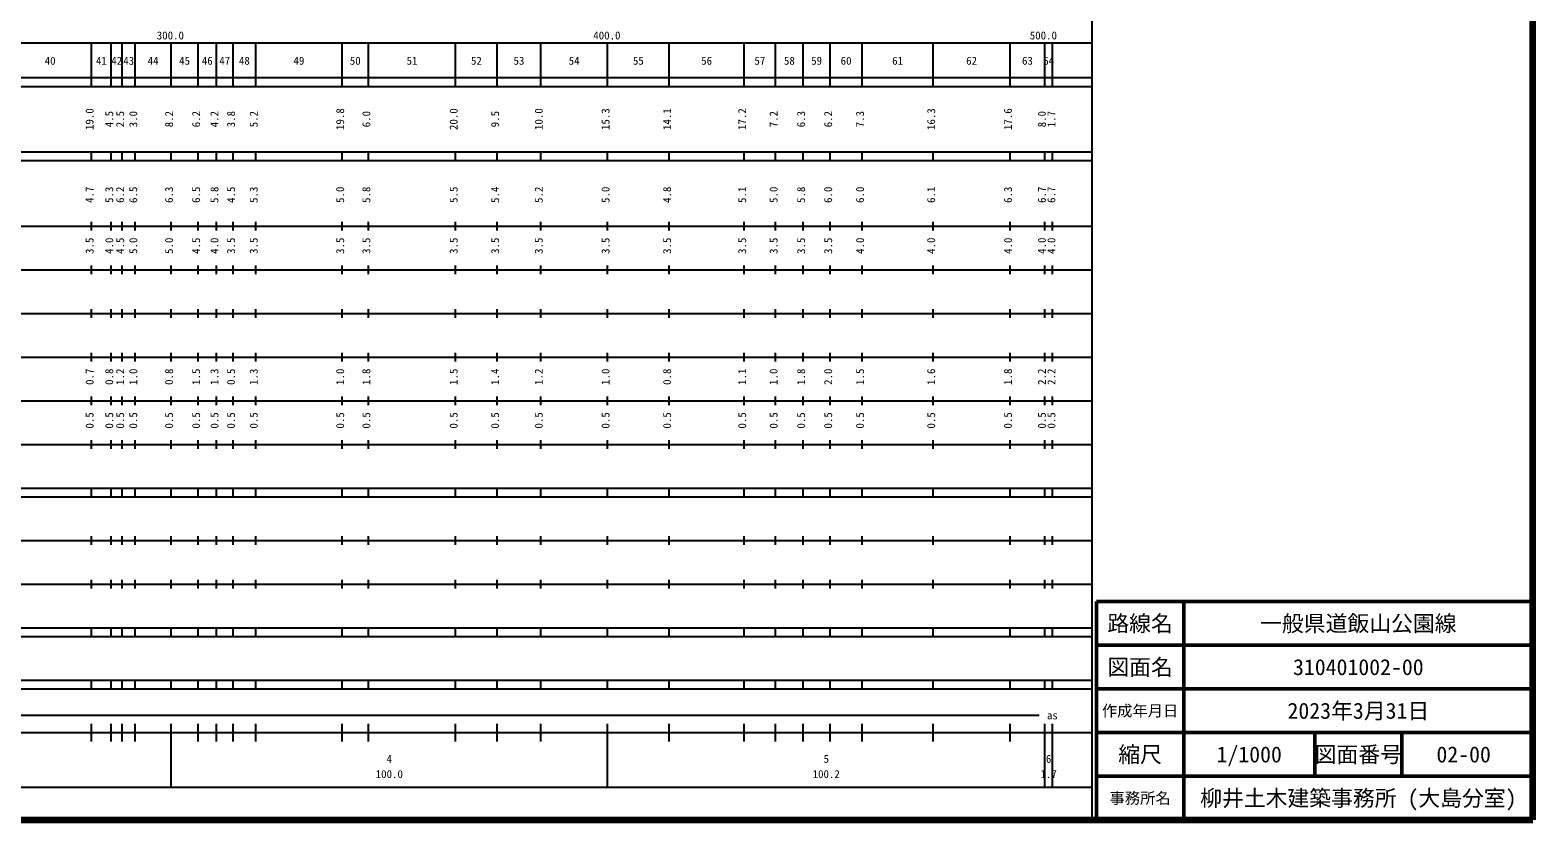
# Model space of a CAD drawing. Units: millimetres on the paper, enlarged 1000 times. Extents: x 40000 to 680000, y 20000 to 380000.
# Drawn here: x 335699 to 680000, y 20000 to 200897 of the extents above; entities that cross this region are included whole.
import ezdxf
from ezdxf.enums import TextEntityAlignment as Align

# ---------------------------------------------------------------- set-up
doc = ezdxf.new("R2010")
doc.units = ezdxf.units.MM
doc.header["$LTSCALE"] = 1000
for name, color, linetype, lineweight in [('M-TTL', 2, 'Continuous', 140), ('M-TTL-BAND', 7, 'Continuous', 25), ('M-TTL-FRAM', 2, 'Continuous', 50), ('M-TTL-LINE', 7, 'Continuous', 50)]:
    doc.layers.add(name, color=color, linetype=linetype, lineweight=lineweight)
doc.layers.add('M-TTL-TXT', color=7, linetype='Continuous')
doc.styles.add('ＭＳ ゴシック', font='')
doc.styles.get('ＭＳ ゴシック').set_extended_font_data('MS Gothic')

msp = doc.modelspace()

# ---------------------------------------------------------------- linework, layer by layer
at = {"layer": 'M-TTL'}
for p, q in [((680000, 20000), (680000, 380000)), ((40000, 20000), (680000, 20000))]:
    msp.add_line(p, q, dxfattribs=at)
at = {"layer": 'M-TTL-BAND'}
for p, q in [((579000, 20000), (579000, 370000)), ((68000, 198000), (579000, 198000)), ((349800, 188000), (349800, 198000)), ((354300, 188000), (354300, 198000)), ((356800, 188000), (356800, 198000)), ((359800, 188000), (359800, 198000)), ((368000, 188000), (368000, 198000)), ((374200, 188000), (374200, 198000)), ((378400, 188000), (378400, 198000)), ((382200, 188000), (382200, 198000)), ((387400, 188000), (387400, 198000)), ((407200, 188000), (407200, 198000)), ((413200, 188000), (413200, 198000)), ((433200, 188000), (433200, 198000)), ((442700, 188000), (442700, 198000)), ((452700, 188000), (452700, 198000)), ((468000, 188000), (468000, 198000)), ((482100, 188000), (482100, 198000)), ((499300, 188000), (499300, 198000)), ((506500, 188000), (506500, 198000)), ((512800, 188000), (512800, 198000)), ((519000, 188000), (519000, 198000)), ((526300, 188000), (526300, 198000)), ((542600, 188000), (542600, 198000)), ((560200, 188000), (560200, 198000)), ((568200, 188000), (568200, 198000)), ((569900, 188000), (569900, 198000)), ((40000, 190000), (579000, 190000)), ((40000, 188000), (579000, 188000)), ((40000, 173000), (579000, 173000)), ((349800, 171000), (349800, 173000)), ((354300, 171000), (354300, 173000)), ((356800, 171000), (356800, 173000)), ((359800, 171000), (359800, 173000)), ((368000, 171000), (368000, 173000)), ((374200, 171000), (374200, 173000)), ((378400, 171000), (378400, 173000)), ((382200, 171000), (382200, 173000)), ((387400, 171000), (387400, 173000)), ((407200, 171000), (407200, 173000)), ((413200, 171000), (413200, 173000)), ((433200, 171000), (433200, 173000)), ((442700, 171000), (442700, 173000)), ((452700, 171000), (452700, 173000)), ((468000, 171000), (468000, 173000)), ((482100, 171000), (482100, 173000)), ((499300, 171000), (499300, 173000)), ((506500, 171000), (506500, 173000)), ((512800, 171000), (512800, 173000)), ((519000, 171000), (519000, 173000)), ((526300, 171000), (526300, 173000)), ((542600, 171000), (542600, 173000)), ((560200, 171000), (560200, 173000)), ((568200, 171000), (568200, 173000)), ((569900, 171000), (569900, 173000)), ((40000, 171000), (579000, 171000)), ((40000, 156000), (579000, 156000)), ((349800, 155000), (349800, 157000)), ((354300, 155000), (354300, 157000)), ((356800, 155000), (356800, 157000)), ((359800, 155000), (359800, 157000)), ((368000, 155000), (368000, 157000)), ((374200, 155000), (374200, 157000)), ((378400, 155000), (378400, 157000)), ((382200, 155000), (382200, 157000)), ((387400, 155000), (387400, 157000)), ((407200, 155000), (407200, 157000)), ((413200, 155000), (413200, 157000)), ((433200, 155000), (433200, 157000)), ((442700, 155000), (442700, 157000)), ((452700, 155000), (452700, 157000)), ((468000, 155000), (468000, 157000)), ((482100, 155000), (482100, 157000)), ((499300, 155000), (499300, 157000)), ((506500, 155000), (506500, 157000)), ((512800, 155000), (512800, 157000)), ((519000, 155000), (519000, 157000)), ((526300, 155000), (526300, 157000)), ((542600, 155000), (542600, 157000)), ((560200, 155000), (560200, 157000)), ((568200, 155000), (568200, 157000)), ((569900, 155000), (569900, 157000)), ((46000, 146000), (579000, 146000)), ((349800, 145000), (349800, 147000)), ((354300, 145000), (354300, 147000)), ((356800, 145000), (356800, 147000)), ((359800, 145000), (359800, 147000)), ((368000, 145000), (368000, 147000)), ((374200, 145000), (374200, 147000)), ((378400, 145000), (378400, 147000)), ((382200, 145000), (382200, 147000)), ((387400, 145000), (387400, 147000)), ((407200, 145000), (407200, 147000)), ((413200, 145000), (413200, 147000)), ((433200, 145000), (433200, 147000)), ((442700, 145000), (442700, 147000)), ((452700, 145000), (452700, 147000)), ((468000, 145000), (468000, 147000)), ((482100, 145000), (482100, 147000)), ((499300, 145000), (499300, 147000)), ((506500, 145000), (506500, 147000)), ((512800, 145000), (512800, 147000)), ((519000, 145000), (519000, 147000)), ((526300, 145000), (526300, 147000)), ((542600, 145000), (542600, 147000)), ((560200, 145000), (560200, 147000)), ((568200, 145000), (568200, 147000)), ((569900, 145000), (569900, 147000)), ((52000, 136000), (579000, 136000)), ((349800, 135000), (349800, 137000)), ((354300, 135000), (354300, 137000)), ((356800, 135000), (356800, 137000)), ((359800, 135000), (359800, 137000)), ((368000, 135000), (368000, 137000)), ((374200, 135000), (374200, 137000)), ((378400, 135000), (378400, 137000)), ((382200, 135000), (382200, 137000)), ((387400, 135000), (387400, 137000)), ((407200, 135000), (407200, 137000)), ((413200, 135000), (413200, 137000)), ((433200, 135000), (433200, 137000)), ((442700, 135000), (442700, 137000)), ((452700, 135000), (452700, 137000)), ((468000, 135000), (468000, 137000)), ((482100, 135000), (482100, 137000)), ((499300, 135000), (499300, 137000)), ((506500, 135000), (506500, 137000)), ((512800, 135000), (512800, 137000)), ((519000, 135000), (519000, 137000)), ((526300, 135000), (526300, 137000)), ((542600, 135000), (542600, 137000)), ((560200, 135000), (560200, 137000)), ((568200, 135000), (568200, 137000)), ((569900, 135000), (569900, 137000)), ((46000, 126000), (579000, 126000)), ((349800, 125000), (349800, 127000)), ((354300, 125000), (354300, 127000)), ((356800, 125000), (356800, 127000)), ((359800, 125000), (359800, 127000)), ((368000, 125000), (368000, 127000)), ((374200, 125000), (374200, 127000)), ((378400, 125000), (378400, 127000)), ((382200, 125000), (382200, 127000)), ((387400, 125000), (387400, 127000)), ((407200, 125000), (407200, 127000)), ((413200, 125000), (413200, 127000)), ((433200, 125000), (433200, 127000)), ((442700, 125000), (442700, 127000)), ((452700, 125000), (452700, 127000)), ((468000, 125000), (468000, 127000)), ((482100, 125000), (482100, 127000)), ((499300, 125000), (499300, 127000)), ((506500, 125000), (506500, 127000)), ((512800, 125000), (512800, 127000)), ((519000, 125000), (519000, 127000)), ((526300, 125000), (526300, 127000)), ((542600, 125000), (542600, 127000)), ((560200, 125000), (560200, 127000)), ((568200, 125000), (568200, 127000)), ((569900, 125000), (569900, 127000)), ((52000, 116000), (579000, 116000)), ((349800, 115000), (349800, 117000)), ((354300, 115000), (354300, 117000)), ((356800, 115000), (356800, 117000)), ((359800, 115000), (359800, 117000)), ((368000, 115000), (368000, 117000)), ((374200, 115000), (374200, 117000)), ((378400, 115000), (378400, 117000)), ((382200, 115000), (382200, 117000)), ((387400, 115000), (387400, 117000)), ((407200, 115000), (407200, 117000)), ((413200, 115000), (413200, 117000)), ((433200, 115000), (433200, 117000)), ((442700, 115000), (442700, 117000)), ((452700, 115000), (452700, 117000)), ((468000, 115000), (468000, 117000)), ((482100, 115000), (482100, 117000)), ((499300, 115000), (499300, 117000)), ((506500, 115000), (506500, 117000)), ((512800, 115000), (512800, 117000)), ((519000, 115000), (519000, 117000)), ((526300, 115000), (526300, 117000)), ((542600, 115000), (542600, 117000)), ((560200, 115000), (560200, 117000)), ((568200, 115000), (568200, 117000)), ((569900, 115000), (569900, 117000)), ((349800, 105000), (349800, 107000)), ((354300, 105000), (354300, 107000)), ((356800, 105000), (356800, 107000)), ((359800, 105000), (359800, 107000)), ((368000, 105000), (368000, 107000)), ((374200, 105000), (374200, 107000)), ((378400, 105000), (378400, 107000)), ((382200, 105000), (382200, 107000)), ((387400, 105000), (387400, 107000)), ((407200, 105000), (407200, 107000)), ((413200, 105000), (413200, 107000)), ((433200, 105000), (433200, 107000)), ((442700, 105000), (442700, 107000)), ((452700, 105000), (452700, 107000)), ((468000, 105000), (468000, 107000)), ((482100, 105000), (482100, 107000)), ((499300, 105000), (499300, 107000)), ((506500, 105000), (506500, 107000)), ((512800, 105000), (512800, 107000)), ((519000, 105000), (519000, 107000)), ((526300, 105000), (526300, 107000)), ((542600, 105000), (542600, 107000)), ((560200, 105000), (560200, 107000)), ((568200, 105000), (568200, 107000)), ((569900, 105000), (569900, 107000)), ((46000, 106000), (579000, 106000)), ((40000, 96000), (579000, 96000)), ((40000, 94000), (579000, 94000)), ((349800, 94000), (349800, 96000)), ((354300, 94000), (354300, 96000)), ((356800, 94000), (356800, 96000)), ((359800, 94000), (359800, 96000)), ((368000, 94000), (368000, 96000)), ((374200, 94000), (374200, 96000)), ((378400, 94000), (378400, 96000)), ((382200, 94000), (382200, 96000)), ((387400, 94000), (387400, 96000)), ((407200, 94000), (407200, 96000)), ((413200, 94000), (413200, 96000)), ((433200, 94000), (433200, 96000)), ((442700, 94000), (442700, 96000)), ((452700, 94000), (452700, 96000)), ((468000, 94000), (468000, 96000)), ((482100, 94000), (482100, 96000)), ((499300, 94000), (499300, 96000)), ((506500, 94000), (506500, 96000)), ((512800, 94000), (512800, 96000)), ((519000, 94000), (519000, 96000)), ((526300, 94000), (526300, 96000)), ((542600, 94000), (542600, 96000)), ((560200, 94000), (560200, 96000)), ((568200, 94000), (568200, 96000)), ((569900, 94000), (569900, 96000)), ((49000, 84000), (579000, 84000)), ((349800, 83000), (349800, 85000)), ((354300, 83000), (354300, 85000)), ((356800, 83000), (356800, 85000)), ((359800, 83000), (359800, 85000)), ((368000, 83000), (368000, 85000)), ((374200, 83000), (374200, 85000)), ((378400, 83000), (378400, 85000)), ((382200, 83000), (382200, 85000)), ((387400, 83000), (387400, 85000)), ((407200, 83000), (407200, 85000)), ((413200, 83000), (413200, 85000)), ((433200, 83000), (433200, 85000)), ((442700, 83000), (442700, 85000)), ((452700, 83000), (452700, 85000)), ((468000, 83000), (468000, 85000)), ((482100, 83000), (482100, 85000)), ((499300, 83000), (499300, 85000)), ((506500, 83000), (506500, 85000)), ((512800, 83000), (512800, 85000)), ((519000, 83000), (519000, 85000)), ((526300, 83000), (526300, 85000)), ((542600, 83000), (542600, 85000)), ((560200, 83000), (560200, 85000)), ((568200, 83000), (568200, 85000)), ((569900, 83000), (569900, 85000)), ((40000, 74000), (579000, 74000)), ((349800, 73000), (349800, 75000)), ((354300, 73000), (354300, 75000)), ((356800, 73000), (356800, 75000)), ((359800, 73000), (359800, 75000)), ((368000, 73000), (368000, 75000)), ((374200, 73000), (374200, 75000)), ((378400, 73000), (378400, 75000)), ((382200, 73000), (382200, 75000)), ((387400, 73000), (387400, 75000)), ((407200, 73000), (407200, 75000)), ((413200, 73000), (413200, 75000)), ((433200, 73000), (433200, 75000)), ((442700, 73000), (442700, 75000)), ((452700, 73000), (452700, 75000)), ((468000, 73000), (468000, 75000)), ((482100, 73000), (482100, 75000)), ((499300, 73000), (499300, 75000)), ((506500, 73000), (506500, 75000)), ((512800, 73000), (512800, 75000)), ((519000, 73000), (519000, 75000)), ((526300, 73000), (526300, 75000)), ((542600, 73000), (542600, 75000)), ((560200, 73000), (560200, 75000)), ((568200, 73000), (568200, 75000)), ((569900, 73000), (569900, 75000)), ((40000, 64000), (579000, 64000)), ((40000, 62000), (579000, 62000)), ((349800, 62000), (349800, 64000)), ((354300, 62000), (354300, 64000)), ((356800, 62000), (356800, 64000)), ((359800, 62000), (359800, 64000)), ((368000, 62000), (368000, 64000)), ((374200, 62000), (374200, 64000)), ((378400, 62000), (378400, 64000)), ((382200, 62000), (382200, 64000)), ((387400, 62000), (387400, 64000)), ((407200, 62000), (407200, 64000)), ((413200, 62000), (413200, 64000)), ((433200, 62000), (433200, 64000)), ((442700, 62000), (442700, 64000)), ((452700, 62000), (452700, 64000)), ((468000, 62000), (468000, 64000)), ((482100, 62000), (482100, 64000)), ((499300, 62000), (499300, 64000)), ((506500, 62000), (506500, 64000)), ((512800, 62000), (512800, 64000)), ((519000, 62000), (519000, 64000)), ((526300, 62000), (526300, 64000)), ((542600, 62000), (542600, 64000)), ((560200, 62000), (560200, 64000)), ((568200, 62000), (568200, 64000)), ((569900, 62000), (569900, 64000)), ((40000, 52000), (579000, 52000)), ((349800, 50000), (349800, 52000)), ((354300, 50000), (354300, 52000)), ((356800, 50000), (356800, 52000)), ((359800, 50000), (359800, 52000)), ((368000, 50000), (368000, 52000)), ((374200, 50000), (374200, 52000)), ((378400, 50000), (378400, 52000)), ((382200, 50000), (382200, 52000)), ((387400, 50000), (387400, 52000)), ((407200, 50000), (407200, 52000)), ((413200, 50000), (413200, 52000)), ((433200, 50000), (433200, 52000)), ((442700, 50000), (442700, 52000)), ((452700, 50000), (452700, 52000)), ((468000, 50000), (468000, 52000)), ((482100, 50000), (482100, 52000)), ((499300, 50000), (499300, 52000)), ((506500, 50000), (506500, 52000)), ((512800, 50000), (512800, 52000)), ((519000, 50000), (519000, 52000)), ((526300, 50000), (526300, 52000)), ((542600, 50000), (542600, 52000)), ((560200, 50000), (560200, 52000)), ((568200, 50000), (568200, 52000)), ((569900, 50000), (569900, 52000)), ((40000, 50000), (579000, 50000)), ((71000, 44000), (566900, 44000)), ((349800, 38000), (349800, 42000)), ((354300, 38000), (354300, 42000)), ((356800, 38000), (356800, 42000)), ((359800, 38000), (359800, 42000)), ((368000, 27500), (368000, 42000)), ((374200, 38000), (374200, 42000)), ((378400, 38000), (378400, 42000)), ((382200, 38000), (382200, 42000)), ((387400, 38000), (387400, 42000)), ((407200, 38000), (407200, 42000)), ((413200, 38000), (413200, 42000)), ((433200, 38000), (433200, 42000)), ((442700, 38000), (442700, 42000)), ((452700, 38000), (452700, 42000)), ((468000, 27500), (468000, 42000)), ((482100, 38000), (482100, 42000)), ((499300, 38000), (499300, 42000)), ((506500, 38000), (506500, 42000)), ((512800, 38000), (512800, 42000)), ((519000, 38000), (519000, 42000)), ((526300, 38000), (526300, 42000)), ((542600, 38000), (542600, 42000)), ((560200, 38000), (560200, 42000)), ((568200, 27500), (568200, 42000)), ((569900, 27500), (569900, 42000)), ((40000, 40000), (579000, 40000)), ((68000, 27500), (579000, 27500))]:
    msp.add_line(p, q, dxfattribs=at)
at = {"layer": 'M-TTL-FRAM'}
for p, q in [((680000, 70000), (580000, 70000)), ((580000, 70000), (580000, 20000))]:
    msp.add_line(p, q, dxfattribs=at)
at = {"layer": 'M-TTL-LINE'}
for p, q in [((600000, 70000), (600000, 20000)), ((680000, 60000), (580000, 60000)), ((680000, 50000), (580000, 50000)), ((680000, 40000), (580000, 40000)), ((630000, 40000), (630000, 30000)), ((650000, 40000), (650000, 30000)), ((680000, 30000), (580000, 30000))]:
    msp.add_line(p, q, dxfattribs=at)

# ---------------------------------------------------------------- texts
at = {"layer": 'M-TTL-BAND', "style": 'ＭＳ ゴシック'}
for s, p in [('300.0', (367844, 198195)), ('400.0', (467844, 198195)), ('500.0', (567844, 198195)), ('40', (340300, 192405)), ('41', (352050, 192405)), ('42', (355550, 192405)), ('43', (358300, 192405)), ('44', (363900, 192405)), ('45', (371100, 192405)), ('46', (376300, 192405)), ('47', (380300, 192405)), ('48', (384800, 192405)), ('49', (397300, 192405)), ('50', (410200, 192405)), ('51', (423200, 192405)), ('52', (437950, 192405)), ('53', (447700, 192405)), ('54', (460350, 192405)), ('55', (475050, 192405)), ('56', (490700, 192405)), ('57', (502900, 192405)), ('58', (509650, 192405)), ('59', (515900, 192405)), ('60', (522650, 192405)), ('61', (534450, 192405)), ('62', (551400, 192405)), ('63', (564200, 192405)), ('64', (569050, 192405)), ('as', (569900, 42500)), ('4', (418000, 32523)), ('5', (518100, 32523)), ('6', (569050, 32523)), ('100.0', (418000, 29033)), ('100.2', (518100, 29033)), ('1.7', (569050, 29033))]:
    msp.add_text(s, height=1833, dxfattribs=at).set_placement(p, align=Align.BOTTOM_CENTER)
for s, p in [('19.0', (350800, 180500)), ('19.8', (408200, 180500)), ('20.0', (434200, 180500)), ('10.0', (453700, 180500)), ('15.3', (469000, 180500)), ('14.1', (483100, 180500)), ('17.2', (500300, 180500)), ('16.3', (543600, 180500)), ('17.6', (561200, 180500)), ('4.5', (355300, 180500)), ('2.5', (357800, 180500)), ('3.0', (360800, 180500)), ('8.2', (369000, 180500)), ('6.2', (375200, 180500)), ('4.2', (379400, 180500)), ('3.8', (383200, 180500)), ('5.2', (388400, 180500)), ('6.0', (414200, 180500)), ('9.5', (443700, 180500)), ('7.2', (507500, 180500)), ('6.3', (513800, 180500)), ('6.2', (520000, 180500)), ('7.3', (527300, 180500)), ('8.0', (568957, 180500)), ('1.7', (571146, 180500)), ('4.7', (350800, 163174)), ('5.3', (355300, 163174)), ('6.2', (357800, 163174)), ('6.5', (360800, 163174)), ('6.3', (369000, 163174)), ('6.5', (375200, 163174)), ('5.8', (379400, 163174)), ('4.5', (383200, 163174)), ('5.3', (388400, 163174)), ('5.0', (408200, 163174)), ('5.8', (414200, 163174)), ('5.5', (434200, 163174)), ('5.4', (443700, 163174)), ('5.2', (453700, 163174)), ('5.0', (469000, 163174)), ('4.8', (483100, 163174)), ('5.1', (500300, 163174)), ('5.0', (507500, 163174)), ('5.8', (513800, 163174)), ('6.0', (520000, 163174)), ('6.0', (527300, 163174)), ('6.1', (543600, 163174)), ('6.3', (561200, 163174)), ('6.7', (568957, 163174)), ('6.7', (571146, 163174)), ('3.5', (350800, 151500)), ('4.0', (355300, 151500)), ('4.5', (357800, 151500)), ('5.0', (360800, 151500)), ('5.0', (369000, 151500)), ('4.5', (375200, 151500)), ('4.0', (379400, 151500)), ('3.5', (383200, 151500)), ('3.5', (388400, 151500)), ('3.5', (408200, 151500)), ('3.5', (414200, 151500)), ('3.5', (434200, 151500)), ('3.5', (443700, 151500)), ('3.5', (453700, 151500)), ('3.5', (469000, 151500)), ('3.5', (483100, 151500)), ('3.5', (500300, 151500)), ('3.5', (507500, 151500)), ('3.5', (513800, 151500)), ('3.5', (520000, 151500)), ('4.0', (527300, 151500)), ('4.0', (543600, 151500)), ('4.0', (561200, 151500)), ('4.0', (568957, 151500)), ('4.0', (571146, 151500)), ('0.7', (350800, 121500)), ('0.8', (355300, 121500)), ('1.2', (357800, 121500)), ('1.0', (360800, 121500)), ('0.8', (369000, 121500)), ('1.5', (375200, 121500)), ('1.3', (379400, 121500)), ('0.5', (383200, 121500)), ('1.3', (388400, 121500)), ('1.0', (408200, 121500)), ('1.8', (414200, 121500)), ('1.5', (434200, 121500)), ('1.4', (443700, 121500)), ('1.2', (453700, 121500)), ('1.0', (469000, 121500)), ('0.8', (483100, 121500)), ('1.1', (500300, 121500)), ('1.0', (507500, 121500)), ('1.8', (513800, 121500)), ('2.0', (520000, 121500)), ('1.5', (527300, 121500)), ('1.6', (543600, 121500)), ('1.8', (561200, 121500)), ('2.2', (568957, 121500)), ('2.2', (571146, 121500)), ('0.5', (350800, 111500)), ('0.5', (355300, 111500)), ('0.5', (357800, 111500)), ('0.5', (360800, 111500)), ('0.5', (369000, 111500)), ('0.5', (375200, 111500)), ('0.5', (379400, 111500)), ('0.5', (383200, 111500)), ('0.5', (388400, 111500)), ('0.5', (408200, 111500)), ('0.5', (414200, 111500)), ('0.5', (434200, 111500)), ('0.5', (443700, 111500)), ('0.5', (453700, 111500)), ('0.5', (469000, 111500)), ('0.5', (483100, 111500)), ('0.5', (500300, 111500)), ('0.5', (507500, 111500)), ('0.5', (513800, 111500)), ('0.5', (520000, 111500)), ('0.5', (527300, 111500)), ('0.5', (543600, 111500)), ('0.5', (561200, 111500)), ('0.5', (568957, 111500)), ('0.5', (571146, 111500))]:
    msp.add_text(s, height=1833, rotation=90, dxfattribs=at).set_placement(p, align=Align.BOTTOM_CENTER)
at = {"layer": 'M-TTL-TXT', "style": 'ＭＳ ゴシック'}
for s, height, p in [('路線名', 3666, (590000, 65000)), ('一般県道飯山公園線', 3666, (640000, 65000)), ('図面名', 3666, (590000, 55000)), ('310401002-00', 3666, (640000, 55000)), ('作成年月日', 2566, (590000, 45000)), ('2023年3月31日', 3666, (640000, 45000)), ('縮尺', 3666, (590000, 35000)), ('1/1000', 3666, (615000, 35000)), ('図面番号', 3666, (640000, 35000)), ('02-00', 3666, (664125, 35000)), ('事務所名', 2566, (590000, 25000)), ('柳井土木建築事務所 (大島分室)', 3666, (640000, 25000))]:
    msp.add_text(s, height=height, dxfattribs=at).set_placement(p, align=Align.MIDDLE_CENTER)

doc.saveas('drawing.dxf')
